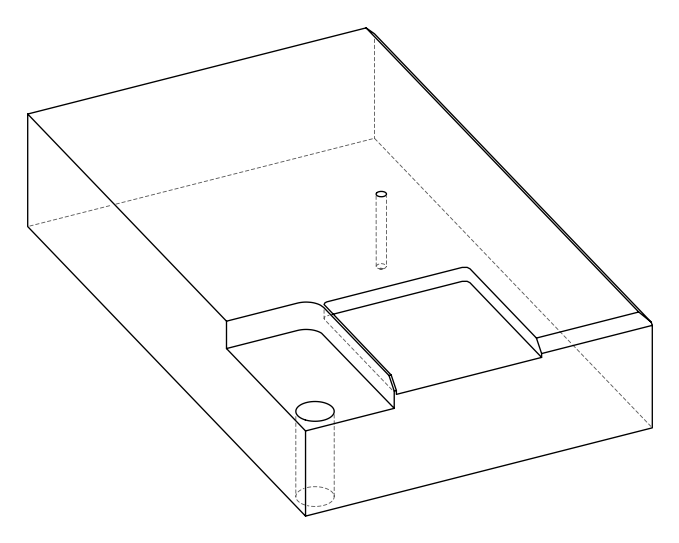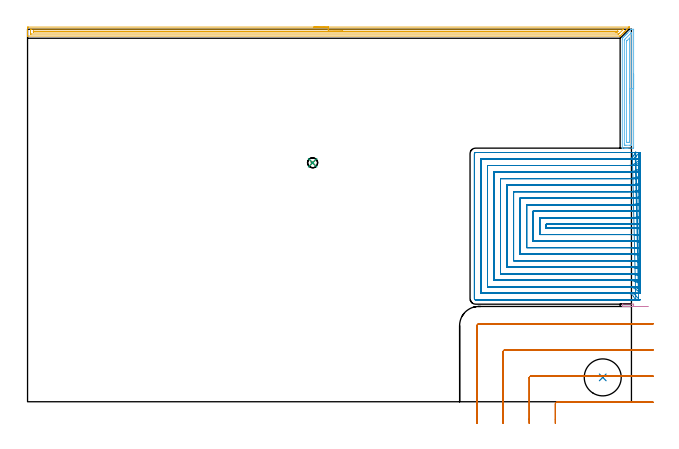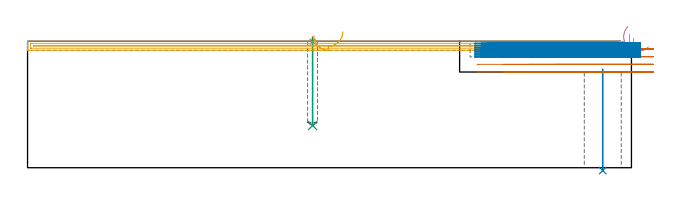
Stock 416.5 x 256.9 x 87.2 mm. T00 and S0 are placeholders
(PLAN: 8 operations, 5 tool changes, 81.2 min)
(1 SPOT_DRILL | STEP1POCKET | NXT0321_9005460120000 | 0.03 min | 2 mm3)
(2 INDEXABLE_INSERT_DRILL_THROUGH_HOLE_FROM_SOLID | STEP1HOLE | NXT0302_022 | 0.29 min | 44491 mm3)
(3 DRILL_BLIND_HOLE_INTO_CENTER | STEP1POCKET | UGT0301_190 | 0.24 min | 2099 mm3)
(4 AREA_MILL | FG_CHAMFER_SURFACE | UGT0205_001 | 0.23 min | 344 mm3)
(5 AREA_MILL_1 | FG_CHAMFER_SURFACE_1 | UGT0205_001 | 10.05 min | 8003 mm3)
(6 AREA_MILL_2 | FG_CHAMFER_SURFACE_2 | UGT0205_001 | 2.13 min | 2529 mm3)
(7 MILL_CORNER_NOTCH_RECTANGULAR | CORNER_NOTCH_RECTANGULAR | UGT0201_106 | Follow Part, ap 6, ae 75% | 4.76 min | 153310 mm3)
(8 MILL_SLOT | SLOT_PARTIAL_RECTANGULAR | UGT0201_014 | Follow Part, ap 1.5, ae 75% | 63.53 min | 129002 mm3)
(TOOL NXT0321_9005460120000 | NC Spot Drill, 142deg, 12mm, Carbide, Uncoated | D12 PA142 FL30 Z2)
(TOOL NXT0302_022 | Index. Insert Drill 25.5mm [880-D2550L25-03] | D25.5 PA176 FL77 Z2)
(TOOL UGT0301_190 | Twist Drill 6.9 mm | D6.9 PA118 FL66 Z2)
(TOOL UGT0205_001 | Chamfer Mill 20 x 3 x 45 deg. | D20 FL50 Z2)
(TOOL UGT0201_106 | End Mill 24 mm | D24 FL25 Z2)
(TOOL UGT0201_014 | End mill 6 mm | D6 FL24 Z4)
(OP 1 SPOT_DRILL)
G17 G21 G94 G90
T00 M6
G54
G17 G0 G90 X196.6 Y164.8 S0 M3
G43 Z97.2 H0
G94 G81 G98 Z86.903 F250. R90.2
G80
M5
M2
(OP 2 INDEXABLE_INSERT_DRILL_THROUGH_HOLE_FROM_SOLID)
G17 G21 G94 G90
T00 M6
G54
G17 G0 G90 X396.7 Y16.8 S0 M3
G43 Z97.2 H1
G94 G81 G98 Z-1.945 F250. R68.
G80
M5
M2
(OP 3 DRILL_BLIND_HOLE_INTO_CENTER)
G17 G21 G94 G90
T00 M6
G54
G17 G0 G90 X196.6 Y164.8 S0 M3
G43 Z97.2 H0
G94 G81 G98 Z29.1 F250. R89.2
G80
M5
M2
(OP 4 AREA_MILL)
G17 G21 G94 G90
T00 M6
G54
G17 G0 G90 X428.242 Y65.7 S1061 M3
G43 Z97.2 H0
Z83.3
G94 G1 X427.599 Z82.711 F250.
X426.907 Z82.18
X426.171 Z81.711
X425.397 Z81.308
X424.591 Z80.974
X423.759 Z80.712
X422.908 Z80.523
X422.043 Z80.409
X421.171 Z80.371
X420.3 Z80.409
X419.435 Z80.523
X418.583 Z80.712
X417.751 Z80.974
X416.945 Z81.308
X416.171 Z81.71
X415.435 Z82.179
X414.743 Z82.71
X414.1 Z83.299
X410.524 Y65.701 Z86.875
X410.206 Y65.71 Z87.192
X410.2 Y66.062 Z87.2
Y66.938
X410.206 Y67.29 Z87.192
X410.524 Y67.3 Z86.875
X417.76 Z79.64
X417.992 Y67.29 Z79.406
X418. Y67.18 Z79.4
Y66.062
X417.996 Y65.818 Z79.403
X417.992 Y65.71 Z79.406
X417.759 Y65.7 Z79.64
X415.854 Z81.545
X414.1 Z83.299
X413.511 Z83.943
X412.979 Z84.635
X412.511 Z85.37
X412.108 Z86.144
X411.774 Z86.95
X411.512 Z87.782
X411.323 Z88.634
X411.209 Z89.499
X411.171 Z90.37
X411.209 Z91.242
X411.322 Z92.107
X411.511 Z92.959
X411.774 Z93.791
X412.107 Z94.597
X412.51 Z95.37
X412.979 Z96.106
X413.51 Z96.798
X414.099 Z97.442
M5
M2
(OP 5 AREA_MILL_1)
G17 G21 G94 G90
T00 M6
G54
G17 G0 G90 X197.45 Y258.4 S1061 M3
G43 Z97.2 H0
Z91.
G94 G1 X197.488 Z90.128 F250.
X197.602 Z89.263
X197.791 Z88.412
X198.053 Z87.58
X198.387 Z86.774
X198.79 Z86.
X199.259 Z85.264
X199.79 Z84.572
X200.379 Z83.929
X201.022 Z83.34
X201.714 Z82.808
X202.45 Z82.34
X203.224 Z81.937
X204.03 Z81.603
X204.862 Z81.341
X205.714 Z81.152
X206.578 Z81.038
X207.45 Z81.
X414.876 Y258.399 Z81.001
X414.884 Y258.397 Z81.003
X414.888 Y258.393 Z81.007
X414.884 Y258.386 Z81.014
X414.876 Y258.376 Z81.023
X414.856 Y258.356 Z81.044
X414.447 Y257.945 Z81.452
X413.938 Y257.438 Z81.962
X413.565 Y257.063 Z82.334
X413.387 Y256.887 Z82.512
X413.217 Y256.717 Z82.683
X412.683 Y256.182 Z83.216
X412.494 Y255.994 Z83.406
X412.369 Y255.869 Z83.531
X412.242 Y255.741 Z83.656
X412.196 Y255.695 Z83.703
X411.52 Y255.02 Z84.38
X411.361 Y254.859 Z84.538
X411.303 Y254.802 Z84.596
X410.672 Y254.172 Z85.228
X410.479 Y253.977 Z85.419
X409.823 Y253.324 Z86.076
X409.597 Y253.096 Z86.3
X408.975 Y252.475 Z86.924
X408.92 Y252.42 Z86.979
X408.704 Y252.207 Z87.186
X408.696 Y252.204 Z87.189
X408.476 Y252.2 Z87.2
X0.172
X0.008 Y252.203 Z87.188
X0.007 Y252.205 Z87.186
X0. Y252.551 Z86.849
Y252.856 Z86.544
Y253.537 Z85.858
Y254.759 Z84.638
Y255.3 Z84.094
Y255.911 Z83.484
Y257.674 Z81.722
X0.003 Y257.945 Z81.451
X0.01 Y258.391 Z81.005
X0.164 Y258.395 Z81.003
X0.619 Y258.4 Z81.
X207.45
Y256.986 Z82.414
X410.786 Y256.985 Z82.415
X410.984 Y256.981 Z82.419
X411.019 Y256.979 Z82.421
X411.014 Y256.97 Z82.43
X411. Y256.953 Z82.447
X410.911 Y256.862 Z82.538
X410.803 Y256.753 Z82.647
X408.249 Y254.199 Z85.201
X408.027 Y253.977 Z85.423
X407.802 Y253.758 Z85.642
X407.702 Y253.664 Z85.736
X407.638 Y253.621 Z85.779
X407.54 Y253.619 Z85.781
X407.133 Y253.615 Z85.785
X2.406
X2.326
X2.034 Y253.621 Z85.779
X2.01 Y253.716 Z85.684
X2.003 Y253.935 Z85.465
X2.001 Y254.418 Z84.982
X2. Y254.819 Z84.581
X2.002 Y256.58 Z82.82
X2.01 Y256.976 Z82.424
X2.406 Y256.984 Z82.416
X2.485 Y256.985 Z82.415
X207.45 Y256.986 Z82.414
Y255.572 Z83.828
X406.859 Y255.571 Z83.829
X406.959 Y255.569 Z83.831
X407.133 Y255.565 Z83.835
X407.153 Y255.561 Z83.839
X407.144 Y255.549 Z83.851
X407.133 Y255.534 Z83.866
X407.016 Y255.416 Z83.984
X406.899 Y255.3 Z84.1
X406.677 Y255.085 Z84.315
X406.642 Y255.053 Z84.347
X406.603 Y255.035 Z84.365
X406.511 Y255.033 Z84.367
X406.24 Y255.03 Z84.37
X405.621 Y255.029 Z84.371
X405.346
X4.193
X4.101 Y255.03 Z84.37
X4.029 Y255.033 Z84.367
X4.014 Y255.035 Z84.365
X4.01 Y255.056 Z84.344
X4.005 Y255.11 Z84.29
X4.002 Y255.3 Z84.1
Y255.488 Z83.912
X4.009 Y255.553 Z83.847
X4.013 Y255.566 Z83.834
X4.022 Y255.567 Z83.833
X4.055 Y255.57 Z83.83
X4.193 Y255.571 Z83.829
X207.45 Y255.572 Z83.828
X208.322 Z83.866
X209.187 Z83.98
X210.038 Z84.169
X210.87 Z84.431
X211.676 Z84.765
X212.45 Z85.168
X213.186 Z85.637
X213.878 Z86.168
X214.521 Z86.757
X215.11 Z87.401
X215.642 Z88.093
X216.11 Z88.828
X216.513 Z89.602
X216.847 Z90.408
X217.109 Z91.24
X217.298 Z92.092
X217.412 Z92.957
X217.45 Z93.828
G0 Z97.2
M5
M2
(OP 6 AREA_MILL_2)
G17 G21 G94 G90
T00 M6
G54
G17 G0 G90 X418. Y225.9 S1061 M3
G43 Z97.2 H0
Z89.4
G94 G1 Y225.862 Z88.528 F250.
Y225.748 Z87.664
Y225.559 Z86.812
Y225.297 Z85.98
Y224.963 Z85.174
Y224.56 Z84.4
Y224.092 Z83.664
Y223.56 Z82.972
Y222.971 Z82.329
Y222.328 Z81.74
Y221.636 Z81.209
Y220.9 Z80.74
Y220.126 Z80.337
Y219.32 Z80.003
Y218.488 Z79.741
Y217.637 Z79.552
Y216.772 Z79.438
Y215.9 Z79.4
X417.999 Y175.456 Z79.401
X417.996 Y175.063 Z79.402
X417.991 Y174.91 Z79.405
X417.609 Y174.9 Z79.787
X414.1 Z83.294
X413.442 Z83.955
X413.223 Z84.174
X412.565 Z84.832
X412.346 Z85.051
X411.907 Z85.492
X410.395 Z87.003
X410.296 Y174.902 Z87.097
X410.203 Y174.91 Z87.189
X410.2 Y175.011 Z87.2
Y250.122
X410.198 Y250.695 Z87.183
X410.347 Y250.849 Z87.049
X410.51 Y251.011 Z86.888
X410.591 Y251.093 Z86.805
X410.82 Y251.32 Z86.58
X411.469 Y251.97 Z85.928
X411.664 Y252.164 Z85.736
X411.696 Y252.196 Z85.704
X412.346 Y252.847 Z85.051
X412.401 Y252.902 Z84.998
X412.585 Y253.085 Z84.814
X412.638 Y253.14 Z84.759
X412.69 Y253.191 Z84.709
X412.881 Y253.382 Z84.518
X412.93 Y253.432 Z84.467
X412.979 Y253.479 Z84.42
X413.177 Y253.678 Z84.222
X413.223 Y253.724 Z84.174
X413.267 Y253.768 Z84.132
X413.474 Y253.974 Z83.925
X416.14 Y256.641 Z81.259
X416.293 Y256.792 Z81.104
X416.395 Y256.89 Z81.003
X416.485 Y256.9 Z80.915
X417.992 Y256.898 Z79.407
X417.996 Y256.789 Z79.404
X418. Y256.591 Z79.4
Y215.9
X416.586 Z80.814
X416.585 Y177.233 Z80.815
X416.584 Y177.048 Z80.816
X416.581 Y176.956 Z80.819
X416.579 Y176.918 Z80.821
X416.512 Y176.91 Z80.888
X416.181 Y176.902 Z81.219
X415.854 Y176.901 Z81.546
X415.306 Y176.9 Z82.094
X412.675 Z84.725
X412.346 Y176.901 Z85.054
X411.794 Y176.904 Z85.606
X411.673 Y176.91 Z85.727
X411.621 Y176.923 Z85.779
X411.617 Y177.083 Z85.783
X411.616 Y177.233 Z85.784
X411.614 Y177.974 Z85.786
Y178.122
X411.615 Y249.085 Z85.785
Y249.233
X411.62 Y249.603 Z85.78
X411.621 Y249.646 Z85.779
X411.639 Y249.677 Z85.761
X411.687 Y249.731 Z85.713
X411.77 Y249.817 Z85.63
X412.072 Y250.122 Z85.328
X416.184 Y254.233 Z81.216
X416.521 Y254.567 Z80.879
X416.537 Y254.575 Z80.863
X416.579 Y254.567 Z80.821
X416.586 Y253.678 Z80.814
Y215.9
X415.172 Z82.228
X415.171 Y179.704 Z82.229
X415.166 Y179.011 Z82.234
X415.165 Y178.922 Z82.235
X415.079 Y178.908 Z82.321
X414.977 Y178.904 Z82.423
X414.21 Y178.9 Z83.19
X414.1 Z83.3
X413.332 Z84.068
X413.223 Y178.902 Z84.177
X413.113 Y178.906 Z84.287
X413.045 Y178.91 Z84.355
X413.035 Y178.948 Z84.365
X413.033 Y179.011 Z84.367
X413.03 Y179.206 Z84.37
X413.029 Y179.9 Z84.371
X413.028 Y180.097 Z84.372
X413.029 Y247.652 Z84.371
X413.031 Y248.344 Z84.369
X413.033 Y248.537 Z84.367
X413.035 Y248.603 Z84.365
X413.069 Y248.658 Z84.331
X413.223 Y248.818 Z84.177
X413.427 Y249.026 Z83.973
X413.632 Y249.233 Z83.768
X415.052 Y250.652 Z82.348
X415.113 Y250.709 Z82.287
X415.154 Y250.743 Z82.246
X415.164 Y250.75 Z82.236
X415.166 Y250.712 Z82.234
X415.17 Y250.319 Z82.23
X415.171 Y250.122 Z82.229
Y249.925
X415.172 Y215.9 Z82.228
Y215.028 Z82.267
Y214.164 Z82.38
Y213.312 Z82.569
Y212.48 Z82.832
Y211.674 Z83.165
Y210.9 Z83.568
Y210.164 Z84.037
Y209.472 Z84.568
Y208.829 Z85.157
Y208.24 Z85.801
Y207.709 Z86.493
Y207.24 Z87.228
Y206.837 Z88.002
Y206.503 Z88.808
Y206.241 Z89.64
Y206.052 Z90.492
Y205.938 Z91.357
Y205.9 Z92.228
G0 Z97.2
M5
M2
(OP 7 MILL_CORNER_NOTCH_RECTANGULAR)
G17 G21 G94 G90
T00 M6
G54
G17 G0 G90 X431.496 Y-0.3 S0 M3
G43 Z97.2 H0
Z81.9
G94 G1 X428.496 F250.
X365.194 F500.
G3 X364. Y-1.494 R1.2
G1 Y-12.
Y-15. F250.
G0 Z97.2
X431.5 Y17.7
Z81.9
G1 X428.5
X347.194 F500.
G3 X346. Y16.506 R1.2
G1 Y-12.
Y-15. F250.
G0 Z97.2
X431.5 Y35.7
Z81.9
G1 X428.5
X329.195 F500.
G3 X328. Y34.505 R1.2
G1 Y-12.
Y-15. F250.
G0 Z97.2
X431.5 Y53.7
Z81.9
G1 X428.5
X311.195 F500.
G3 X310. Y52.505 R1.2
G1 Y-12.
Y-15. F250.
G0 Z97.2
X431.496 Y-0.3
Z76.6
G1 X428.496
X365.194 F500.
G3 X364. Y-1.494 R1.2
G1 Y-12.
Y-15. F250.
G0 Z97.2
X431.5 Y17.7
Z76.6
G1 X428.5
X347.194 F500.
G3 X346. Y16.506 R1.2
G1 Y-12.
Y-15. F250.
G0 Z97.2
X431.5 Y35.7
Z76.6
G1 X428.5
X329.195 F500.
G3 X328. Y34.505 R1.2
G1 Y-12.
Y-15. F250.
G0 Z97.2
X431.5 Y53.7
Z76.6
G1 X428.5
X311.195 F500.
G3 X310. Y52.505 R1.2
G1 Y-12.
Y-15. F250.
G0 Z97.2
X431.496 Y-0.3
Z71.3
G1 X428.496
X365.194 F500.
G3 X364. Y-1.494 R1.2
G1 Y-12.
Y-15. F250.
G0 Z97.2
X431.5 Y17.7
Z71.3
G1 X428.5
X347.194 F500.
G3 X346. Y16.506 R1.2
G1 Y-12.
Y-15. F250.
G0 Z97.2
X431.5 Y35.7
Z71.3
G1 X428.5
X329.195 F500.
G3 X328. Y34.505 R1.2
G1 Y-12.
Y-15. F250.
G0 Z97.2
X431.5 Y53.7
Z71.3
G1 X428.5
X311.195 F500.
G3 X310. Y52.505 R1.2
G1 Y-12.
Y-15. F250.
G0 Z97.2
X431.496 Y-0.3
Z66.
G1 X428.496
X365.194 F500.
G3 X364. Y-1.494 R1.2
G1 Y-12.
Y-15. F250.
G0 Z97.2
X431.5 Y17.7
Z66.
G1 X428.5
X347.194 F500.
G3 X346. Y16.506 R1.2
G1 Y-12.
Y-15. F250.
G0 Z97.2
X431.5 Y35.7
Z66.
G1 X428.5
X329.195 F500.
G3 X328. Y34.505 R1.2
G1 Y-12.
Y-15. F250.
G0 Z97.2
X431.5 Y53.7
Z66.
G1 X428.5
X311.195 F500.
G3 X310. Y52.505 R1.2
G1 Y-12.
Y-15. F250.
G0 Z97.2
M5
M2
(OP 8 MILL_SLOT)
G17 G21 G94 G90
T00 M6
G54
G17 G0 G90 X422.482 Y123.026 S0 M3
G43 Z97.2 H0
Z85.85
G94 G1 X419.5 Y122.698 F250.
G2 X414.081 Y122.4 R49.5 F500.
G1 X357.7
Y119.8
X414.081
G2 X419.5 Y119.503 R49.5
G1 X422.482 Y119.174 F250.
X422.478 Y127.589
X419.5 Y127.228
G2 X414.081 Y126.9 R45. F500.
G1 X353.2
Y115.3
X414.081
G2 X419.5 Y114.973 R45.
G1 X422.478 Y114.611 F250.
X422.473 Y132.166
X419.5 Y131.764
G2 X414.081 Y131.4 R40.5 F500.
G1 X348.7
Y110.8
X414.081
G2 X419.5 Y110.436 R40.5
G1 X422.473 Y110.034 F250.
X422.466 Y136.762
X419.5 Y136.31
G2 X414.081 Y135.9 R36. F500.
G1 X344.2
Y106.3
X414.081
G2 X419.5 Y105.89 R36.
G1 X422.466 Y105.438 F250.
X422.455 Y141.386
X419.5 Y140.87
G2 X414.081 Y140.4 R31.5 F500.
G1 X339.7
Y101.8
X414.081
G2 X419.5 Y101.33 R31.5
G1 X422.455 Y100.814 F250.
X422.439 Y146.052
X419.5 Y145.449
G2 X414.081 Y144.9 R27. F500.
G1 X335.2
Y97.3
X414.081
G2 X419.5 Y96.751 R27.
G1 X422.439 Y96.149 F250.
X422.412 Y150.785
X419.5 Y150.062
G2 X414.081 Y149.4 R22.5 F500.
G1 X330.7
Y92.8
X414.081
G2 X419.5 Y92.138 R22.5
G1 X422.412 Y91.415 F250.
X422.361 Y155.638
X419.5 Y154.735
G2 X414.081 Y153.9 R18. F500.
G1 X326.2
Y88.3
X414.081
G2 X419.5 Y87.465 R18.
G1 X422.361 Y86.562 F250.
X422.248 Y160.74
X419.5 Y159.536
G2 X414.081 Y158.4 R13.5 F500.
G1 X321.7
Y83.8
X414.081
G2 X419.5 Y82.665 R13.5
G1 X422.248 Y81.461 F250.
X421.895 Y166.521
X419.5 Y164.715
G2 X414.081 Y162.9 R9. F500.
G1 X317.2
Y79.3
X414.081
G2 X419.5 Y77.486 R9.
G1 X421.895 Y75.68 F250.
X419.475 Y172.284 F500.
X417.993 Y169.676 F250.
G2 X414.081 Y167.4 R4.5 F500.
G1 X312.7
Y74.8
X414.081
G2 X417.994 Y72.522 R4.5
G1 X419.476 Y69.913 F250.
X417.081 Y171.9 F500.
X414.081 F250.
X309. F500.
G3 X308.2 Y171.1 R0.8
G1 Y71.1
G3 X309. Y70.3 R0.8
G1 X414.081
X417.081 F250.
G0 Z97.2
X422.493 Y122.73
Z84.5
G1 X419.5 Y122.521
G2 X416.047 Y122.4 R49.5 F500.
G1 X357.7
Y119.8
X416.041
G2 X419.5 Y119.679 R49.5
G1 X422.493 Y119.469 F250.
X422.491 Y127.263
X419.5 Y127.033
G2 X416.047 Y126.9 R45. F500.
G1 X353.2
Y115.3
X416.041
G2 X419.5 Y115.167 R45.
G1 X422.491 Y114.936 F250.
X422.489 Y131.803
X419.5 Y131.547
G2 X416.047 Y131.4 R40.5 F500.
G1 X348.7
Y110.8
X416.041
G2 X419.5 Y110.652 R40.5
G1 X422.489 Y110.396 F250.
X422.486 Y136.354
X419.5 Y136.066
G2 X416.047 Y135.9 R36. F500.
G1 X344.2
Y106.3
X416.041
G2 X419.5 Y106.133 R36.
G1 X422.486 Y105.845 F250.
X422.482 Y140.919
X419.5 Y140.59
G2 X416.047 Y140.4 R31.5 F500.
G1 X339.7
Y101.8
X416.041
G2 X419.5 Y101.61 R31.5
G1 X422.482 Y101.28 F250.
X422.475 Y145.505
X419.5 Y145.122
G2 X416.047 Y144.9 R27. F500.
G1 X335.2
Y97.3
X416.041
G2 X419.5 Y97.078 R27.
G1 X422.475 Y96.693 F250.
X422.464 Y150.127
X419.5 Y149.667
G2 X416.047 Y149.4 R22.5 F500.
G1 X330.7
Y92.8
X416.041
G2 X419.5 Y92.533 R22.5
G1 X422.464 Y92.071 F250.
X422.444 Y154.81
X419.5 Y154.234
G2 X416.047 Y153.9 R18. F500.
G1 X326.2
Y88.3
X416.041
G2 X419.5 Y87.965 R18.
G1 X422.444 Y87.388 F250.
X422.4 Y159.617
X419.5 Y158.849
G2 X416.047 Y158.4 R13.5 F500.
G1 X321.7
Y83.8
X416.041
G2 X419.5 Y83.349 R13.5
G1 X422.4 Y82.581 F250.
X422.27 Y164.74
X419.5 Y163.589
G2 X416.047 Y162.9 R9. F500.
G1 X317.2
Y79.3
X416.041
G2 X419.5 Y78.609 R9.
G1 X422.27 Y77.456 F250.
X421.414 Y171.235
X419.456 Y168.963
G2 X416.047 Y167.4 R4.5 F500.
G1 X312.7
Y74.8
X416.041
G2 X419.455 Y73.233 R4.5
G1 X421.41 Y70.957 F250.
X419.047 Y171.9 F500.
X416.047 F250.
X309. F500.
G3 X308.2 Y171.1 R0.8
G1 Y71.1
G3 X309. Y70.3 R0.8
G1 X416.041
X419.041 F250.
G0 Z97.2
X422.5 Y122.458
Z83.15
G1 X419.5 Y122.407
G2 X418.663 Y122.4 R49.5 F500.
G1 X357.7
Y119.8
X418.666
G2 X419.5 Y119.793 R49.5
G1 X422.5 Y119.742 F250.
X422.499 Y126.964
X419.5 Y126.908
G2 X418.663 Y126.9 R45. F500.
G1 X353.2
Y115.3
X418.666
G2 X419.5 Y115.292 R45.
G1 X422.499 Y115.237 F250.
Y131.471
X419.5 Y131.409
G2 X418.663 Y131.4 R40.5 F500.
G1 X348.7
Y110.8
X418.666
G2 X419.5 Y110.791 R40.5
G1 X422.499 Y110.73 F250.
Y135.979
X419.5 Y135.91
G2 X418.663 Y135.9 R36. F500.
G1 X344.2
Y106.3
X418.666
G2 X419.5 Y106.29 R36.
G1 X422.499 Y106.221 F250.
Y140.491
X419.5 Y140.411
G2 X418.663 Y140.4 R31.5 F500.
G1 X339.7
Y101.8
X418.666
G2 X419.5 Y101.789 R31.5
G1 X422.499 Y101.71 F250.
Y145.006
X419.5 Y144.913
G2 X418.663 Y144.9 R27. F500.
G1 X335.2
Y97.3
X418.666
G2 X419.5 Y97.287 R27.
G1 X422.499 Y97.195 F250.
X422.498 Y149.527
X419.5 Y149.416
G2 X418.663 Y149.4 R22.5 F500.
G1 X330.7
Y92.8
X418.666
G2 X419.5 Y92.785 R22.5
G1 X422.498 Y92.673 F250.
X422.497 Y154.059
X419.5 Y153.919
G2 X418.663 Y153.9 R18. F500.
G1 X326.2
Y88.3
X418.666
G2 X419.5 Y88.281 R18.
G1 X422.497 Y88.142 F250.
X422.494 Y158.612
X419.5 Y158.426
G2 X418.663 Y158.4 R13.5 F500.
G1 X321.7
Y83.8
X418.666
G2 X419.5 Y83.774 R13.5
G1 X422.494 Y83.589 F250.
X422.487 Y163.218
X419.5 Y162.939
G2 X418.663 Y162.9 R9. F500.
G1 X317.2
Y79.3
X418.666
G2 X419.5 Y79.261 R9.
G1 X422.487 Y78.983 F250.
X422.5 Y167.478
X419.5
G2 X418.663 Y167.4 R4.5 F500.
G1 X312.7
Y74.8
X418.666
G2 X419.5 Y74.722 R4.5
G1 X422.5 F250.
X421.663 Y171.9
X418.663
X309. F500.
G3 X308.2 Y171.1 R0.8
G1 Y71.1
G3 X309. Y70.3 R0.8
G1 X418.666
X421.666 F250.
G0 X422.5 Y122.404 Z81.8
G1 X419.5 Y122.4
X419.438 F500.
X357.7
Y119.8
X419.43
X419.5
X422.5 Y119.796 F250.
Y126.904
X419.5 Y126.9
X419.438 F500.
X353.2
Y115.3
X419.43
X419.5
X422.5 Y115.295 F250.
Y131.405
X419.5 Y131.4
X419.438 F500.
X348.7
Y110.8
X419.43
X419.5
X422.5 Y110.795 F250.
Y135.905
X419.5 Y135.9
X419.438 F500.
X344.2
Y106.3
X419.43
X419.5
X422.5 Y106.294 F250.
Y140.406
X419.5 Y140.4
X419.438 F500.
X339.7
Y101.8
X419.43
X419.5
X422.5 Y101.793 F250.
Y144.907
X419.5 Y144.9
X419.438 F500.
X335.2
Y97.3
X419.43
X419.5
X422.5 Y97.292 F250.
Y149.408
X419.5 Y149.4
X419.438 F500.
X330.7
Y92.8
X419.43
X419.5
X422.5 Y92.791 F250.
Y153.911
X419.5 Y153.9
X419.438 F500.
X326.2
Y88.3
X419.43
X419.5
X422.5 Y88.288 F250.
Y158.414
X419.5 Y158.4
X419.438 F500.
X321.7
Y83.8
X419.43
X419.5
X422.5 Y83.784 F250.
Y162.921
X419.5 Y162.9
X419.438 F500.
X317.2
Y79.3
X419.43
X419.5
X422.5 Y79.277 F250.
Y167.442
X419.5 Y167.4
X419.438 F500.
X312.7
Y74.8
X419.43
X419.5 Y74.799
X422.5 Y74.753 F250.
X422.438 Y171.9
X419.438
X309. F500.
G3 X308.2 Y171.1 R0.8
G1 Y71.1
G3 X309. Y70.3 R0.8
G1 X419.43
X422.43 F250.
G0 X422.5 Y122.4 Z80.45
G1 X419.5
X357.7 F500.
Y119.8
X419.5
X422.5 F250.
Y126.9
X419.5
X353.2 F500.
Y115.3
X419.5
X422.5 F250.
Y131.4
X419.5
X348.7 F500.
Y110.8
X419.5
X422.5 F250.
Y135.9
X419.5
X344.2 F500.
Y106.3
X419.5
X422.5 F250.
Y140.4
X419.5
X339.7 F500.
Y101.8
X419.5
X422.5 F250.
Y144.9
X419.5
X335.2 F500.
Y97.3
X419.5
X422.5 F250.
Y149.4
X419.5
X330.7 F500.
Y92.8
X419.5
X422.5 F250.
Y153.9
X419.5
X326.2 F500.
Y88.3
X419.5
X422.5 F250.
Y158.4
X419.5
X321.7 F500.
Y83.8
X419.5
X422.5 F250.
Y162.9
X419.5
X317.2 F500.
Y79.3
X419.5
X422.5 F250.
Y167.4
X419.5
X312.7 F500.
Y74.8
X419.5
X422.5 F250.
Y171.9
X419.5
X309. F500.
G3 X308.2 Y171.1 R0.8
G1 Y71.1
G3 X309. Y70.3 R0.8
G1 X419.5
X422.5 F250.
G0 Y122.4 Z79.1
G1 X419.5
X357.7 F500.
Y119.8
X419.5
X422.5 F250.
Y126.9
X419.5
X353.2 F500.
Y115.3
X419.5
X422.5 F250.
Y131.4
X419.5
X348.7 F500.
Y110.8
X419.5
X422.5 F250.
Y135.9
X419.5
X344.2 F500.
Y106.3
X419.5
X422.5 F250.
Y140.4
X419.5
X339.7 F500.
Y101.8
X419.5
X422.5 F250.
Y144.9
X419.5
X335.2 F500.
Y97.3
X419.5
X422.5 F250.
Y149.4
X419.5
X330.7 F500.
Y92.8
X419.5
X422.5 F250.
Y153.9
X419.5
X326.2 F500.
Y88.3
X419.5
X422.5 F250.
Y158.4
X419.5
X321.7 F500.
Y83.8
X419.5
X422.5 F250.
Y162.9
X419.5
X317.2 F500.
Y79.3
X419.5
X422.5 F250.
Y167.4
X419.5
X312.7 F500.
Y74.8
X419.5
X422.5 F250.
Y171.9
X419.5
X309. F500.
G3 X308.2 Y171.1 R0.8
G1 Y71.1
G3 X309. Y70.3 R0.8
G1 X419.5
X422.5 F250.
G0 Y122.4 Z77.75
G1 X419.5
X357.7 F500.
Y119.8
X419.5
X422.5 F250.
Y126.9
X419.5
X353.2 F500.
Y115.3
X419.5
X422.5 F250.
Y131.4
X419.5
X348.7 F500.
Y110.8
X419.5
X422.5 F250.
Y135.9
X419.5
X344.2 F500.
Y106.3
X419.5
X422.5 F250.
Y140.4
X419.5
X339.7 F500.
Y101.8
X419.5
X422.5 F250.
Y144.9
X419.5
X335.2 F500.
Y97.3
X419.5
X422.5 F250.
Y149.4
X419.5
X330.7 F500.
Y92.8
X419.5
X422.5 F250.
Y153.9
X419.5
X326.2 F500.
Y88.3
X419.5
X422.5 F250.
Y158.4
X419.5
X321.7 F500.
Y83.8
X419.5
X422.5 F250.
Y162.9
X419.5
X317.2 F500.
Y79.3
X419.5
X422.5 F250.
Y167.4
X419.5
X312.7 F500.
Y74.8
X419.5
X422.5 F250.
Y171.9
X419.5
X309. F500.
G3 X308.2 Y171.1 R0.8
G1 Y71.1
G3 X309. Y70.3 R0.8
G1 X419.5
X422.5 F250.
G0 Y122.4 Z76.4
G1 X419.5
X357.7 F500.
Y119.8
X419.5
X422.5 F250.
Y126.9
X419.5
X353.2 F500.
Y115.3
X419.5
X422.5 F250.
Y131.4
X419.5
X348.7 F500.
Y110.8
X419.5
X422.5 F250.
Y135.9
X419.5
X344.2 F500.
Y106.3
X419.5
X422.5 F250.
Y140.4
X419.5
X339.7 F500.
Y101.8
X419.5
X422.5 F250.
Y144.9
X419.5
X335.2 F500.
Y97.3
X419.5
X422.5 F250.
Y149.4
X419.5
X330.7 F500.
Y92.8
X419.5
X422.5 F250.
Y153.9
X419.5
X326.2 F500.
Y88.3
X419.5
X422.5 F250.
Y158.4
X419.5
X321.7 F500.
Y83.8
X419.5
X422.5 F250.
Y162.9
X419.5
X317.2 F500.
Y79.3
X419.5
X422.5 F250.
Y167.4
X419.5
X312.7 F500.
Y74.8
X419.5
X422.5 F250.
Y171.9
X419.5
X309. F500.
G3 X308.2 Y171.1 R0.8
G1 Y71.1
G3 X309. Y70.3 R0.8
G1 X419.5
X422.5 F250.
G0 Z97.2
M5
M2
